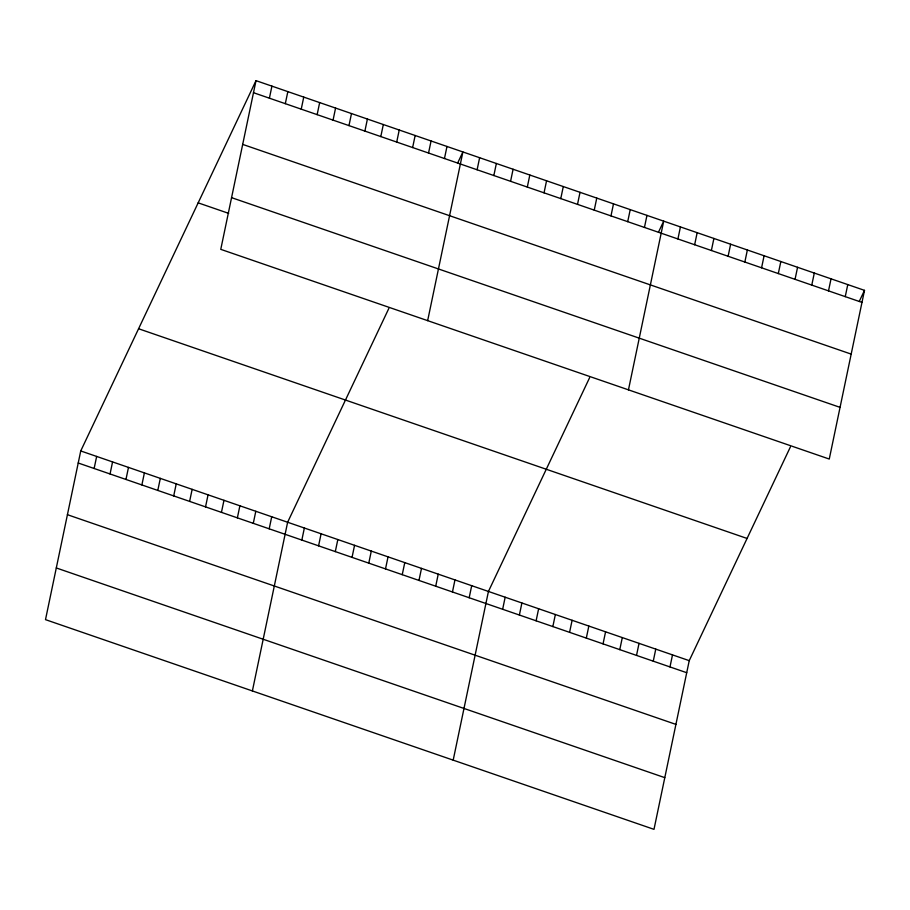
<?xml version="1.0" encoding="UTF-8"?>
<svg xmlns="http://www.w3.org/2000/svg" width="910" height="910" viewBox="0 0 910 910"><rect width="100%" height="100%" fill="white"/><g stroke="black" fill="none" stroke-linecap="round" stroke-linejoin="round"><path stroke-width="1.36" d="M256.006 80.649L220.766 249.351L829.26 459.049L864.5 290.358L256.006 80.649L80.74 450.95L45.5 619.642L653.994 829.351L689.234 660.649L790.415 446.89M94.139 468.491L96.653 456.433M110.053 473.974L112.567 461.916M125.967 479.456L128.481 467.41M141.88 484.939L144.394 472.893M157.794 490.433L160.319 478.376M173.708 495.916L176.233 483.858M269.406 98.189L271.919 86.143M189.621 501.399L192.146 489.341M285.319 103.672L287.833 91.626M205.535 506.881L208.06 494.824M301.233 109.166L303.747 97.108M221.448 512.364L223.974 500.318M317.146 114.649L319.66 102.591M237.374 517.847L239.887 505.801M333.06 120.131L335.574 108.074M253.287 523.341L255.801 511.284M348.974 125.614L351.488 113.557M269.201 528.824L271.715 516.766M364.887 131.097L367.412 119.051M252.388 690.94L287.628 522.249L388.809 308.49M380.801 136.58L383.326 124.534M301.847 540.074L304.361 528.016M396.714 142.062L399.24 130.016M318.58 545.841L321.093 533.783M412.628 147.556L415.153 135.499M335.312 551.608L337.826 539.55M428.542 153.039L431.067 140.982M352.045 557.375L354.559 545.317M444.467 158.522L446.981 146.464M368.777 563.142L371.303 551.085M427.654 320.65L462.894 151.947L457.639 163.061M385.51 568.909L388.035 556.852M477.113 169.772L479.627 157.714M402.243 574.676L404.768 562.619M493.846 175.539L496.359 163.481M418.975 580.443L421.501 568.386M510.578 181.306L513.092 169.249M435.719 586.211L438.233 574.153M527.311 187.073L529.825 175.016M452.452 591.978L454.966 579.92M544.043 192.84L546.557 180.783M469.185 597.745L471.698 585.687M560.776 198.607L563.29 186.55M453.191 760.146L488.431 591.455L589.612 377.684M577.509 204.375L580.034 192.317M502.65 609.268L505.164 597.222M594.241 210.142L596.767 198.084M519.383 615.035L521.896 602.989M610.974 215.909L613.499 203.851M536.115 620.802L538.629 608.756M627.707 221.676L630.232 209.618M552.848 626.569L555.362 614.523M644.451 227.443L646.964 215.386M569.58 632.336L572.106 620.29M628.457 389.844L663.697 221.153L658.442 232.266M586.313 638.103L588.838 626.057M677.916 238.977L680.43 226.92M603.046 643.87L605.571 631.824M694.648 244.744L697.162 232.687M619.778 649.638L622.303 637.591M711.381 250.512L713.895 238.454M636.522 655.405L639.036 643.359M728.114 256.279L730.628 244.221M653.255 661.172L655.769 649.126M744.846 262.046L747.36 249.988M669.987 666.939L672.501 654.881M761.579 267.813L764.093 255.755M778.312 273.58L780.837 261.523M795.044 279.347L797.569 267.29M811.777 285.103L814.302 273.057M828.51 290.87L831.035 278.824M845.254 296.637L847.767 284.591M859.245 301.46L864.5 290.358M253.492 92.706L861.986 302.404M242.686 144.394L851.18 354.104M231.561 197.652L840.055 407.361M198.164 202.85L228.672 213.361M138.582 328.749L747.076 538.458M80.74 450.95L689.234 660.649M78.226 463.008L686.72 672.706M67.42 514.696L675.914 724.394M56.295 567.954L664.789 777.652"/></g></svg>
